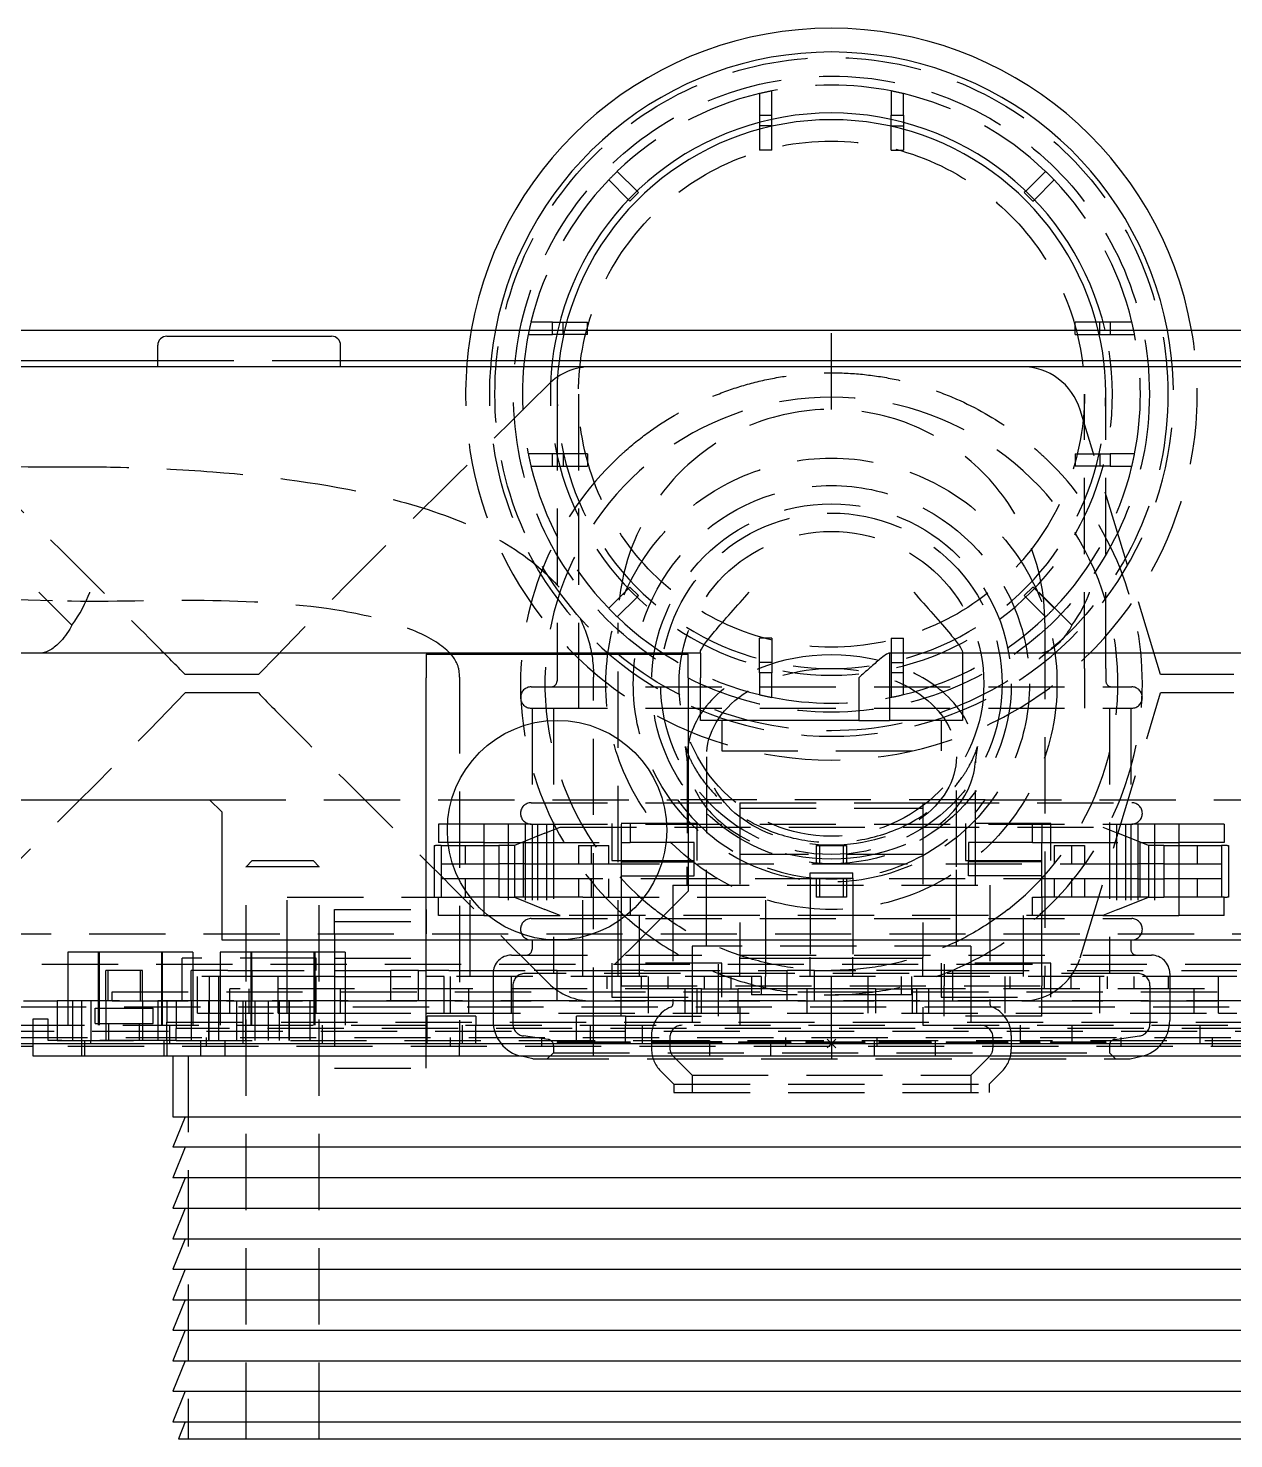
# Model space of a CAD drawing. Header units: millimetres. Extents: x -250 to 250, y -187 to 167.
# Drawn here: x -131.8 to 66, y -64.8 to 166.5 of the extents above; entities that cross this region are included whole.
import ezdxf

# ---------------------------------------------------------------- set-up
doc = ezdxf.new("R2010")
doc.units = ezdxf.units.MM
doc.linetypes.add('DASHED', pattern=[0.75, 0.5, -0.25])
doc.layers.get('0').update_dxf_attribs({"linetype": 'CONTINUOUS'})
doc.layers.add('Arbeitspunkt(DIN)', color=7, linetype='CONTINUOUS', lineweight=25)
doc.layers.add('GEB-BEZUG', color=2, linetype='CONTINUOUS', lineweight=25)
doc.layers.add('GEB-KONTUR-A', color=5, linetype='CONTINUOUS')
doc.layers.add('GEB-VERDECKT', color=2, linetype='DASHED')

# ---------------------------------------------------------------- blocks, each defined once
blk = doc.blocks.new('Einfügepunkt')
at = {"layer": 'GEB-BEZUG'}
for p, q in [((-0.71, -0.71), (0.71, 0.71)), ((-0.71, 0.71), (0.71, -0.71))]:
    blk.add_line(p, q, dxfattribs=at)

msp = doc.modelspace()

# ---------------------------------------------------------------- linework, layer by layer
at = {"layer": 'Arbeitspunkt(DIN)', "ltscale": 25}
for q in [(0, 2.5), (-2.5, 0), (0, -2.5), (2.5, 0)]:
    msp.add_line((0, 0), q, dxfattribs=at)
at = {"layer": 'GEB-KONTUR-A', "ltscale": 25}
for p, q in [((-11.8, 151.06), (-11.8, 149.93)), ((-9.8, 150.42), (-9.8, 151.55)), ((9.8, 150.42), (9.8, 151.55)), ((11.8, 151.06), (11.8, 149.93)), ((-31.63, 139.54), (-33.04, 138.13)), ((-31.63, 139.54), (-31.88, 139.8)), ((31.88, 139.8), (31.63, 139.54)), ((33.04, 138.13), (31.63, 139.54)), ((-33.3, 138.38), (-33.04, 138.13)), ((33.04, 138.13), (33.3, 138.38)), ((-44.56, 118.3), (-43.43, 118.3)), ((44.56, 118.3), (43.43, 118.3)), ((-159, 117), (159, 117)), ((-109, 116), (-82, 116)), ((-110.5, 111), (-110.5, 114.5)), ((-80.5, 111), (-80.5, 114.5)), ((-159, 112), (-110.5, 112)), ((-80.5, 112), (80.5, 112)), ((-130, 111), (-192.74, 111)), ((-113.3, 111), (-130, 111)), ((-38.2, 111), (-113.3, 111)), ((-21.5, 111), (-38.2, 111)), ((34, 111), (-21.5, 111)), ((50.7, 111), (34, 111)), ((113.3, 111), (50.7, 111)), ((-130, 74), (-124.59, 68.59)), ((34, 74), (39.41, 68.59)), ((-21.5, 64), (-166.98, 64)), ((-66.5, 63.87), (-23.5, 63.87)), ((-66.5, 63.87), (-66.5, 60)), ((-23.5, 60), (-23.5, 63.87)), ((-21.5, 64), (-21.5, 64.2)), ((-21.5, 64), (-21.5, 60)), ((166.98, 64), (9.4, 64)), ((21.5, 64.2), (21.5, 64)), ((-66.5, 17), (-66.5, 60)), ((-23.5, 60), (-23.5, 25)), ((-21.5, 53), (-21.5, 60)), ((4.5, 60), (4.5, 53)), ((4.5, 53), (-21.5, 53)), ((-247, 40), (-102, 40)), ((-102, 40), (-100, 38)), ((-100, 38), (-100, 17)), ((-23.5, 25), (-31.5, 17)), ((-100, 17), (100, 17)), ((-210, 0), (210, 0)), ((-131, 0), (-131, -2)), ((-131, -0.5), (-159, -0.5)), ((-131, -2), (131, -2)), ((-108, -2), (-108, -12)), ((-106, -12), (-108, -17)), ((-108, -12), (108, -12)), ((108, -17), (-108, -17)), ((-106, -17), (-108, -22)), ((108, -22), (-108, -22)), ((-106, -22), (-108, -27)), ((-108, -27), (108, -27)), ((-106, -27), (-108, -32)), ((-108, -32), (108, -32)), ((-106, -32), (-108, -37)), ((-108, -37), (108, -37)), ((-106, -37), (-108, -42)), ((-108, -42), (108, -42)), ((-106, -42), (-108, -47)), ((-108, -47), (108, -47)), ((-106, -47), (-108, -52)), ((-108, -52), (108, -52)), ((-106, -52), (-108, -57)), ((-108, -57), (108, -57)), ((-106, -57), (-108, -62)), ((-108, -62), (108, -62)), ((-106, -62), (-107.12, -64.8)), ((-107.12, -64.8), (107.12, -64.8))]:
    msp.add_line(p, q, dxfattribs=at)
msp.add_circle((-45, 35), 18, dxfattribs=at)
for centre, radius, start, end in [((0, 106.5), 60, 10.0787, 169.9213), ((0, 106.5), 56.1, 10.7874, 169.2126), ((0, 106.5), 46.1, 13.1656, 166.8344), ((0, 106.5), 45, 13.4934, 166.5066), ((-109, 114.5), 1.5, 90, 180), ((-82, 114.5), 1.5, 0, 90)]:
    msp.add_arc(centre, radius, start, end, dxfattribs=at)
for points, knots in [([(-124.59, 68.59), (-123.22, 70.37), (-122.28, 72.39), (-121.65, 73.99), (-121.65, 74), (-121.65, 74)], [0.7068064, 0.7068064, 0.7068064, 0.7068064, 1.4290267, 1.4290267, 1.4310981, 1.4310981, 1.4310981, 1.4310981]), ([(-21.5, 64.2), (-21.5, 64.43), (-21.25, 64.88), (-20.39, 66.08), (-19.78, 66.82), (-18.39, 68.48), (-17.45, 69.56), (-15.48, 71.78), (-14.45, 72.94), (-13.5, 74)], [4.022328, 4.022328, 4.022328, 4.022328, 4.369847, 4.369847, 4.717366, 4.717366, 5.144627, 5.144627, 5.571887, 5.571887, 5.571887, 5.571887]), ([(13.5, 74), (14.53, 72.85), (15.64, 71.61), (17.74, 69.23), (18.73, 68.09), (20.06, 66.48), (20.57, 65.83), (21.29, 64.8), (21.5, 64.41), (21.5, 64.2)], [0, 0, 0, 0, 0.461556, 0.461556, 0.923111, 0.923111, 1.23585, 1.23585, 1.548589, 1.548589, 1.548589, 1.548589]), ([(39.41, 68.59), (40.78, 70.37), (41.72, 72.39), (42.35, 73.99), (42.35, 74), (42.35, 74)], [0.7068064, 0.7068064, 0.7068064, 0.7068064, 1.4290267, 1.4290267, 1.4310981, 1.4310981, 1.4310981, 1.4310981]), ([(-124.59, 68.59), (-124.63, 68.52), (-124.66, 68.45), (-125.28, 67.3), (-125.96, 66.4), (-127.2, 65.16), (-127.75, 64.75), (-128.87, 64.16), (-129.44, 64), (-129.99, 64), (-130, 64), (-130, 64)], [-1.136294, -1.136294, -1.136294, -1.136294, -1.108984, -1.108984, -0.677271, -0.677271, -0.348211, -0.348211, 0, 0, 0.001582, 0.001582, 0.001582, 0.001582]), ([(39.41, 68.59), (39.37, 68.52), (39.34, 68.45), (38.72, 67.3), (38.04, 66.4), (36.8, 65.16), (36.25, 64.75), (35.13, 64.16), (34.56, 64), (34.01, 64), (34, 64), (34, 64)], [-1.136294, -1.136294, -1.136294, -1.136294, -1.108984, -1.108984, -0.677271, -0.677271, -0.348211, -0.348211, 0, 0, 0.001582, 0.001582, 0.001582, 0.001582]), ([(9.4, 64), (9.29, 64), (9.1, 63.9), (8.58, 63.54), (8.26, 63.28), (7.46, 62.62), (6.89, 62.12), (5.7, 61.07), (5.07, 60.51), (4.5, 60)], [2.0111639, 2.0111639, 2.0111639, 2.0111639, 2.1675332, 2.1675332, 2.3239026, 2.3239026, 2.5546805, 2.5546805, 2.7854583, 2.7854583, 2.7854583, 2.7854583])]:
    msp.add_open_spline(points, degree=3, knots=knots, dxfattribs=at)
at = {"layer": 'GEB-VERDECKT', "ltscale": 25}
for p, q in [((-11.8, 155.78), (-11.8, 152.23)), ((-9.8, 152.23), (-9.8, 156.22)), ((9.8, 156.22), (9.8, 152.23)), ((11.8, 152.23), (11.8, 155.78)), ((-11.8, 152.23), (-11.8, 151.06)), ((-11.8, 152.23), (-9.8, 152.23)), ((-9.8, 150.5), (-11.8, 150.5)), ((-9.8, 151.55), (-9.8, 152.23)), ((-9.8, 146.5), (-9.8, 150.42)), ((9.8, 151.55), (9.8, 152.23)), ((9.8, 152.23), (11.8, 152.23)), ((9.8, 150.5), (11.8, 150.5)), ((9.8, 146.5), (9.8, 150.42)), ((11.8, 152.23), (11.8, 151.06)), ((-11.8, 149.93), (-11.8, 146.5)), ((11.8, 149.93), (11.8, 146.5)), ((-9.8, 146.5), (-11.8, 146.5)), ((9.8, 146.5), (11.8, 146.5)), ((-36.53, 141.62), (-33.3, 138.38)), ((-31.88, 139.8), (-35.12, 143.03)), ((35.12, 143.03), (31.88, 139.8)), ((33.3, 138.38), (36.53, 141.62)), ((-45.73, 118.3), (-49.28, 118.3)), ((-45.73, 118.3), (-44.56, 118.3)), ((-45.73, 116.3), (-45.73, 118.3)), ((-44, 116.3), (-44, 118.3)), ((-43.43, 118.3), (-40, 118.3)), ((-40, 116.3), (-40, 118.3)), ((40, 116.3), (40, 118.3)), ((43.43, 118.3), (40, 118.3)), ((44, 116.3), (44, 118.3)), ((45.73, 118.3), (44.56, 118.3)), ((45.73, 118.3), (45.73, 116.3)), ((49.28, 118.3), (45.73, 118.3)), ((-49.72, 116.3), (-45.73, 116.3)), ((-40, 116.3), (-45.73, 116.3)), ((0, 104), (0, 117)), ((40, 116.3), (45.73, 116.3)), ((45.73, 116.3), (49.72, 116.3)), ((-110.5, 112), (-80.5, 112)), ((-45, 106.5), (-45, 61.5)), ((-41.5, 106.5), (-41.5, 61.5)), ((41.5, 61.5), (41.5, 106.5)), ((45, 61.5), (45, 106.5)), ((54, 60.5), (40.81, 103.91)), ((-45.73, 96.7), (-49.72, 96.7)), ((-40, 96.7), (-45.73, 96.7)), ((-45.73, 94.7), (-45.73, 96.7)), ((-44, 96.7), (-44, 94.7)), ((-40, 96.7), (-40, 94.7)), ((40, 96.7), (40, 94.7)), ((40, 96.7), (45.73, 96.7)), ((44, 96.7), (44, 94.7)), ((45.73, 96.7), (45.73, 94.7)), ((49.72, 96.7), (45.73, 96.7)), ((-49.28, 94.7), (-45.73, 94.7)), ((-45.73, 94.7), (-40, 94.7)), ((45.73, 94.7), (40, 94.7)), ((45.73, 94.7), (49.28, 94.7)), ((-33.3, 74.62), (-36.53, 71.38)), ((-33.04, 74.87), (-33.3, 74.62)), ((-33.04, 74.87), (-31.63, 73.46)), ((31.63, 73.46), (33.04, 74.87)), ((33.3, 74.62), (33.04, 74.87)), ((36.53, 71.38), (33.3, 74.62)), ((-35.12, 69.97), (-31.88, 73.2)), ((-31.88, 73.2), (-31.63, 73.46)), ((31.63, 73.46), (31.88, 73.2)), ((31.88, 73.2), (35.12, 69.97)), ((-35, 11), (-35, 69)), ((35, 69), (35, 11)), ((-9.8, 66.5), (-11.8, 66.5)), ((-11.8, 60.78), (-11.8, 66.5)), ((-9.8, 66.5), (-9.8, 60.78)), ((9.8, 66.5), (9.8, 60.78)), ((9.8, 66.5), (11.8, 66.5)), ((11.8, 60.78), (11.8, 66.5)), ((-9.8, 62.5), (-11.8, 62.5)), ((9.5, 64), (9.5, 53)), ((9.8, 62.5), (11.8, 62.5)), ((21.5, 64), (21.5, 53)), ((-105.07, 60.5), (-106, 60.5)), ((-96.6, 60.5), (-105.07, 60.5)), ((-94, 60.5), (-96.6, 60.5)), ((-45, 61.5), (-45, 59.5)), ((-41.5, 61.5), (-41.5, 55)), ((-11.8, 60.78), (-11.8, 57.22)), ((-9.8, 60.78), (-11.8, 60.78)), ((-9.8, 56.78), (-9.8, 60.78)), ((9.8, 60.78), (9.8, 56.78)), ((11.8, 60.78), (9.8, 60.78)), ((11.8, 57.22), (11.8, 60.78)), ((41.5, 61.5), (41.5, 55)), ((45, 61.5), (45, 59.5)), ((56.19, 60.5), (54, 60.5)), ((63.81, 60.5), (56.19, 60.5)), ((66, 60.5), (63.81, 60.5)), ((-61, 60.09), (-61, -0.01)), ((-49.25, 58.5), (49.25, 58.5)), ((-39, -0.01), (-39, 60.09)), ((-105.07, 57.5), (-106, 57.5)), ((-96.6, 57.5), (-105.07, 57.5)), ((-94, 57.5), (-96.6, 57.5)), ((40.81, 14.09), (54, 57.5)), ((56.19, 57.5), (54, 57.5)), ((63.81, 57.5), (56.19, 57.5)), ((66, 57.5), (63.81, 57.5)), ((-49.25, 55), (49.25, 55)), ((-49.1, 55), (-49.1, 39.5)), ((-45.6, 55), (-45.6, 11.5)), ((45.6, 55), (45.6, 11.5)), ((49.1, 55), (49.1, 39.5)), ((-18, 53), (-18, 48)), ((4.5, 53), (9.5, 53)), ((21.5, 53), (9.5, 53)), ((18, 53), (18, 48)), ((-23.65, 47.03), (-23.65, 29)), ((-20.5, 47.03), (-20.5, 29)), ((-18, 48), (18, 48)), ((20.5, 29), (20.5, 47.03)), ((23.65, 29), (23.65, 47.03)), ((-102, 40), (-25.24, 40)), ((-49.25, 39.5), (-15, 39.5)), ((25.24, 40), (-25.24, 40)), ((-15, 39.5), (-15, 38.62)), ((-15, 39.5), (15, 39.5)), ((15, 39.5), (15, 38.62)), ((15, 39.5), (49.25, 39.5)), ((25.24, 40), (102, 40)), ((-15, 38.62), (15, 38.62)), ((-15, 38.62), (-15, 14.18)), ((15, 38.62), (15, 14.18)), ((-64.44, 36), (-64.44, 33)), ((-57, 36), (-64.44, 36)), ((-57, 36), (-57, 32.5)), ((-53, 36), (-57, 36)), ((-53, 36), (-53, 21)), ((-50.25, 36), (-53, 36)), ((-50.25, 36), (-50.25, 21)), ((-49.25, 36), (-50.25, 36)), ((-49.25, 36), (49.25, 36)), ((-49.1, 36), (-49.1, 20.5)), ((-48.22, 36), (-48.22, 21)), ((-47, 34.5), (-44.5, 35.5)), ((-46.75, 36), (-46.75, 21)), ((-44.5, 35.5), (44.5, 35.5)), ((-36, 36.1), (-36, 30)), ((-22, 36.1), (-36, 36.1)), ((-34.5, 36), (-34.5, 33)), ((-33, 36), (-33, 33)), ((-22, 30), (-22, 36.1)), ((36, 36.1), (22, 36.1)), ((22, 36.1), (22, 30)), ((33, 33), (33, 36)), ((34.5, 36), (34.5, 33)), ((36, 30), (36, 36.1)), ((44.5, 35.5), (47, 34.5)), ((46.75, 36), (46.75, 21)), ((48.22, 36), (48.22, 21)), ((49.1, 36), (49.1, 20.5)), ((50.25, 36), (49.25, 36)), ((50.25, 36), (50.25, 21)), ((53, 36), (50.25, 36)), ((53, 36), (53, 21)), ((57, 36), (53, 36)), ((64.44, 36), (57, 36)), ((57, 36), (57, 32.5)), ((64.44, 36), (64.44, 33)), ((-65.14, 32.5), (-65.14, 24)), ((-65.14, 32.5), (-64.93, 32.5)), ((-64, 32.5), (-64.93, 32.5)), ((-57, 33), (-64.44, 33)), ((-64, 32.5), (-64, 29.5)), ((-64, 32.5), (-60, 32.5)), ((-60, 32.5), (-54.55, 32.5)), ((-60, 29.5), (-60, 32.5)), ((-57, 33), (-50.58, 33)), ((-57, 32.5), (-57, 24)), ((-54.55, 32.5), (-54.55, 29.5)), ((-52, 32.5), (-54.55, 32.5)), ((-47, 34.5), (-52, 32.5)), ((-52, 32.5), (-52, 29.5)), ((-50.58, 33), (-34.5, 33)), ((-50.58, 33), (-50.58, 24)), ((-41.5, 32.5), (-41.5, 29.5)), ((-41.5, 32.5), (-36.51, 32.5)), ((-39.41, 32.5), (-39.41, 29.5)), ((-36.51, 29.5), (-36.51, 32.5)), ((-34.5, 33), (-33, 33)), ((-34.5, 33), (-34.5, 24)), ((-22.5, 33), (-33, 33)), ((-22.5, 30), (-22.5, 33)), ((-2.5, 32.5), (-2.5, 29.5)), ((-2.5, 32.5), (2.5, 32.5)), ((-1.97, 32.5), (-1.97, 29.5)), ((1.97, 29.5), (1.97, 32.5)), ((2.5, 32.5), (2.5, 29.5)), ((22.5, 33), (22.5, 30)), ((33, 33), (22.5, 33)), ((33, 33), (34.5, 33)), ((34.5, 33), (50.58, 33)), ((34.5, 24), (34.5, 33)), ((36.51, 32.5), (41.5, 32.5)), ((36.51, 32.5), (36.51, 29.5)), ((39.41, 29.5), (39.41, 32.5)), ((41.5, 32.5), (41.5, 29.5)), ((52, 32.5), (47, 34.5)), ((50.58, 33), (57, 33)), ((50.58, 33), (50.58, 24)), ((52, 32.5), (52, 29.5)), ((54.55, 32.5), (52, 32.5)), ((54.55, 32.5), (54.55, 29.5)), ((54.55, 32.5), (60, 32.5)), ((64.44, 33), (57, 33)), ((57, 32.5), (57, 24)), ((60, 32.5), (64, 32.5)), ((60, 32.5), (60, 29.5)), ((64, 32.5), (64, 29.5)), ((64.93, 32.5), (64, 32.5)), ((64.93, 32.5), (65.14, 32.5)), ((65.14, 32.5), (65.14, 24)), ((15, 31), (-15, 31)), ((-95, 30), (-96, 29)), ((-96, -64.8), (-96, 29)), ((-84, 29), (-96, 29)), ((-95, 30), (-85, 30)), ((-85, 30), (-84, 29)), ((-84, -64.8), (-84, 29)), ((-64, 29.5), (-64, 27)), ((-64, 29.5), (-54.55, 29.5)), ((-54.55, 29.5), (-54.55, 27)), ((-50.36, 29.5), (-54.55, 29.5)), ((-52, 29.5), (-52, 27)), ((-50.36, 29.5), (-40.7, 29.5)), ((-40.7, 29.5), (0, 29.5)), ((-36, 30), (-22, 30)), ((-34.5, 30), (-22.5, 30)), ((-34.5, 29.78), (-22.5, 29.78)), ((-23.65, 26), (-23.65, 29)), ((-22.5, 27.5), (-22.5, 30)), ((-20.5, 16), (-20.5, 29)), ((-3.5, 27.15), (-3.5, 28.02)), ((-3.5, 28.02), (3.5, 28.02)), ((0, 29.5), (40.7, 29.5)), ((3.5, 27.15), (3.5, 28.02)), ((20.5, 16), (20.5, 29)), ((22, 30), (36, 30)), ((22.5, 27.5), (22.5, 30)), ((22.5, 30), (34.5, 30)), ((34.5, 29.78), (22.5, 29.78)), ((23.65, 26), (23.65, 29)), ((40.7, 29.5), (50.36, 29.5)), ((54.55, 29.5), (50.36, 29.5)), ((52, 29.5), (52, 27)), ((54.55, 29.5), (54.55, 27)), ((54.55, 29.5), (64, 29.5)), ((64, 29.5), (64, 27)), ((-54.55, 27), (-64, 27)), ((-64, 27), (-64, 24)), ((-60, 24), (-60, 27)), ((-54.55, 27), (-50.36, 27)), ((-54.55, 27), (-54.55, 24)), ((-52, 27), (-52, 24)), ((-40.7, 27), (-50.36, 27)), ((-41.5, 27), (-41.5, 24)), ((0, 27), (-40.7, 27)), ((-39.41, 27), (-39.41, 24)), ((-36.51, 24), (-36.51, 27)), ((-34.5, 27.5), (-22.5, 27.5)), ((-26, 26), (-26, 6.47)), ((-26, 26), (26, 26)), ((-3.5, 27.15), (-3.5, 14.18)), ((-3.5, 27.15), (3.5, 27.15)), ((-2.5, 27), (-2.5, 24)), ((-1.97, 27), (-1.97, 24)), ((40.7, 27), (0, 27)), ((1.97, 24), (1.97, 27)), ((2.5, 27), (2.5, 24)), ((3.5, 27.15), (3.5, 14.18)), ((34.5, 27.5), (22.5, 27.5)), ((26, 26), (26, 6.47)), ((36.51, 27), (36.51, 24)), ((39.41, 24), (39.41, 27)), ((50.36, 27), (40.7, 27)), ((41.5, 27), (41.5, 24)), ((50.36, 27), (54.55, 27)), ((52, 27), (52, 24)), ((64, 27), (54.55, 27)), ((54.55, 27), (54.55, 24)), ((60, 27), (60, 24)), ((64, 27), (64, 24)), ((-89.25, 11), (-89.25, 24)), ((-89.25, 24), (-59.25, 24)), ((-64.44, 21), (-64.44, 24)), ((-59.25, 11), (-59.25, 24)), ((-54.55, 24), (-59.25, 24)), ((-57, 24), (-57, 21)), ((-54.55, 24), (-52, 24)), ((-52, 24), (-47, 22)), ((-50.58, 24), (-52, 24)), ((-41.5, 24), (-50.58, 24)), ((-40.75, 24), (-41.5, 24)), ((-40.75, 11), (-40.75, 24)), ((-40.75, 24), (-10.75, 24)), ((-34.5, 24), (-34.5, 21)), ((-33, 24), (-33, 21)), ((-10.75, 11), (-10.75, 24)), ((2.5, 24), (-2.5, 24)), ((33, 24), (34.5, 24)), ((33, 21), (33, 24)), ((36.51, 24), (34.5, 24)), ((34.5, 24), (34.5, 21)), ((41.5, 24), (36.51, 24)), ((50.58, 24), (41.5, 24)), ((47, 22), (52, 24)), ((52, 24), (50.58, 24)), ((52, 24), (54.55, 24)), ((60, 24), (54.55, 24)), ((57, 24), (57, 21)), ((64, 24), (60, 24)), ((64.44, 24), (64, 24)), ((64.44, 24), (64.93, 24)), ((64.44, 21), (64.44, 24)), ((65.14, 24), (64.93, 24)), ((-81.5, 22), (-66.5, 22)), ((-81.5, 18), (-81.5, 22)), ((-66.5, 22), (-66.5, 18)), ((-57, 21), (-64.44, 21)), ((-57, 21), (-53, 21)), ((-53, 21), (-50.25, 21)), ((-50.25, 21), (-48.22, 21)), ((-48.22, 21), (-46.75, 21)), ((-44.5, 21), (-47, 22)), ((-46.75, 21), (-44.5, 21)), ((44.5, 21), (-44.5, 21)), ((-34.5, 11), (-34.5, 21)), ((-31.5, 11), (-31.5, 21)), ((31.5, 11), (31.5, 21)), ((34.5, 11), (34.5, 21)), ((47, 22), (44.5, 21)), ((44.5, 21), (46.75, 21)), ((46.75, 21), (48.22, 21)), ((48.22, 21), (50.25, 21)), ((50.25, 21), (53, 21)), ((53, 21), (57, 21)), ((64.44, 21), (57, 21)), ((-81.5, 20), (-66.5, 20)), ((-49.25, 20.5), (49.25, 20.5)), ((-178, 18), (125, 18)), ((-81.5, 18), (-81.5, 14)), ((-66.5, 14), (-66.5, 18)), ((-66.5, 13), (-66.5, 17)), ((-49.1, 17), (-49.1, 15.5)), ((-31.5, 17), (-35.5, 13)), ((49.1, 17), (49.1, 15.5)), ((-125.24, 15), (-125.24, 3)), ((-120.12, 15), (-125.24, 15)), ((-120.25, 15), (-120.25, 3)), ((-120.12, 15), (-120.12, 3)), ((-109.88, 15), (-120.12, 15)), ((-104.76, 15), (-109.88, 15)), ((-109.88, 15), (-109.88, 3)), ((-109.75, 15), (-109.75, 3)), ((-106.5, 7), (-106.5, 14)), ((-84.5, 14), (-106.5, 14)), ((-104.76, 15), (-104.76, 3)), ((-100.24, 15), (-100.24, 3)), ((-95.12, 15), (-100.24, 15)), ((-95.25, 15), (-95.25, 3)), ((-95.12, 15), (-95.12, 3)), ((-84.88, 15), (-95.12, 15)), ((-79.76, 15), (-84.88, 15)), ((-84.88, 15), (-84.88, 3)), ((-84.75, 15), (-84.75, 3)), ((-84.5, 12), (-84.5, 14)), ((-81.5, 14), (-66.5, 14)), ((-81.5, 14), (-81.5, 12)), ((-79.76, 15), (-79.76, 3)), ((-66.5, 12), (-66.5, 14)), ((-52.5, 14.5), (52.5, 14.5)), ((-22.85, 16), (-22.85, 3)), ((22.85, 16), (-22.85, 16)), ((-15, 11), (-15, 14.18)), ((-15, 14), (-3.5, 14)), ((-3.5, 11), (-3.5, 14.18)), ((-3.5, 14), (3.5, 14)), ((3.5, 11), (3.5, 14.18)), ((3.5, 14), (15, 14)), ((15, 11), (15, 14.18)), ((22.85, 16), (22.85, 3)), ((-167, 13), (167, 13)), ((-119, 7), (-119, 12)), ((-113, 12), (-119, 12)), ((-118.65, 7), (-118.65, 12)), ((-113.35, 7), (-113.35, 12)), ((-113, 7), (-113, 12)), ((-99, 12), (-105, 12)), ((-105, 7), (-105, 12)), ((-99, 12), (-81.5, 12)), ((-95, 7), (-95, 12)), ((-81.5, 12), (-72.25, 12)), ((-81.5, 12), (-81.5, -4)), ((-72.25, 7), (-72.25, 12)), ((-67.75, 12), (-72.25, 12)), ((-67.75, 12), (-66.5, 12)), ((-67.75, 7), (-67.75, 12)), ((-66.5, -4), (-66.5, 12)), ((-66.5, 12), (-66.49, 12)), ((-62.75, 12), (-66.49, 12)), ((-66.49, 7), (-66.49, 12)), ((-62.75, 12), (-48.75, 12)), ((-45, 12), (-48.75, 12)), ((-45, 12), (-34.49, 12)), ((-45, 7), (-45, 12)), ((-36, 13.2), (-36, 7.6)), ((-18, 13.2), (-36, 13.2)), ((-30.75, 12), (-34.49, 12)), ((-34.49, 7), (-34.49, 12)), ((-30.75, 12), (-7.25, 12)), ((-18.5, 9.5), (-18.5, 13)), ((-18, 7.6), (-18, 13.2)), ((-7.25, 7), (-7.25, 12)), ((-2.75, 12), (-7.25, 12)), ((-2.75, 12), (4, 12)), ((-2.75, 7), (-2.75, 12)), ((19.91, 12), (4, 12)), ((36, 13.2), (18, 13.2)), ((18, 13.2), (18, 7.6)), ((18.5, 13), (18.5, 9.5)), ((19.91, 12), (66.5, 12)), ((19.91, 7), (19.91, 12)), ((36, 7.6), (36, 13.2)), ((-104, 5), (-104, 11)), ((-90.75, 11), (-104, 11)), ((-102, 5), (-102, 11)), ((-100.5, 5), (-100.5, 11)), ((-90.75, 5), (-90.75, 11)), ((-89.25, 11), (-90.75, 11)), ((-89.25, 5), (-89.25, 11)), ((-84.5, 11), (-89.25, 11)), ((-84.5, 5), (-84.5, 11)), ((-81.5, 11), (-84.5, 11)), ((-81.5, 11), (-66.5, 11)), ((-63.5, 11), (-66.5, 11)), ((-63.5, 5), (-63.5, 11)), ((63.5, 11), (-63.5, 11)), ((-62.5, 5), (-62.5, 11)), ((-55.5, 11.5), (-55.5, 3.77)), ((-52.5, 5), (-52.5, 11)), ((-52.25, 9.5), (-52.25, 3.24)), ((50.25, 11.5), (-50.25, 11.5)), ((-36.8, 9), (-36.8, 11)), ((-34.5, 11), (-34.5, 9.5)), ((-34.5, 9.5), (34.5, 9.5)), ((-34.5, 7.33), (-34.5, 9.5)), ((-31.15, 9), (-31.15, 11)), ((-30, 5), (-30, 11)), ((-26.8, 9), (-26.8, 11)), ((-20.8, 9), (-20.8, 11)), ((-18.5, 7.33), (-18.5, 9.5)), ((-16.45, 9), (-16.45, 11)), ((-13.12, 11), (-13.12, 8)), ((-11.51, 11), (-11.51, 8)), ((-10.8, 9), (-10.8, 11)), ((0, -0.5), (0, 11)), ((6, 5), (6, 11)), ((11.51, 8), (11.51, 11)), ((13.12, 11), (13.12, 8)), ((18.5, 7.33), (18.5, 9.5)), ((28.5, 5), (28.5, 11)), ((29.3, 9), (29.3, 11)), ((34.5, 11), (34.5, 9.5)), ((34.5, 7.33), (34.5, 9.5)), ((34.95, 9), (34.95, 11)), ((39.3, 9), (39.3, 11)), ((44, 5), (44, 11)), ((45.3, 9), (45.3, 11)), ((49.65, 9), (49.65, 11)), ((52.25, 9.5), (52.25, 3.24)), ((55.3, 9), (55.3, 11)), ((55.5, 11.5), (55.5, 3.77)), ((63.5, 5), (63.5, 11)), ((66.5, 11), (63.5, 11)), ((-132.5, 7), (-127, 7)), ((127, 7), (-127, 7)), ((-127, 7), (-127, 0.5)), ((-124.5, 7), (-124.5, 0.5)), ((-123, 7), (-123, 0.5)), ((-121.5, 7), (-121.5, 0.5)), ((-119, 7), (-119, 0.5)), ((-118, 7.03), (-118, 8.5)), ((-118, 8.5), (118, 8.5)), ((-118, 7.03), (118, 7.03)), ((-118, 7.03), (-118, 7)), ((-113, 7), (-113, 0.5)), ((-110.5, 7), (-110.5, 0.5)), ((-109, 7), (-109, 3.5)), ((-107.5, 7), (-107.5, 2.5)), ((-105, 7), (-105, 0.5)), ((-102.1, 0.5), (-102.1, 7)), ((-102.08, 0.5), (-102.08, 7)), ((-100.47, 0.5), (-100.47, 7)), ((-98.68, 5), (-98.68, 9)), ((-59.5, 9), (-98.68, 9)), ((-97.52, 0.5), (-97.52, 7)), ((-96.5, 0.5), (-96.5, 7)), ((-96.08, 0.5), (-96.08, 7)), ((-95.5, 5), (-95.5, 9)), ((-94.5, 0.5), (-94.5, 7)), ((-92.31, 0.5), (-92.31, 7)), ((-90.53, 0.5), (-90.53, 7)), ((-88.92, 0.5), (-88.92, 7)), ((-88.9, 0.5), (-88.9, 7)), ((-85.5, 0.5), (-85.5, 7)), ((-80.5, 5), (-80.5, 9)), ((-59.5, 5), (-59.5, 9)), ((-21.32, 9), (-59.5, 9)), ((-36, 7.6), (-18, 7.6)), ((-34.5, 4.5), (-34.5, 7.33)), ((-24, 5), (-24, 9)), ((-22, 5), (-22, 9)), ((-21.32, 9), (-15.3, 9)), ((-21.32, 5), (-21.32, 9)), ((-18.5, 4.5), (-18.5, 7.33)), ((-15.3, 5), (-15.3, 9)), ((-4, 9), (-15.3, 9)), ((13.12, 8), (-13.12, 8)), ((7.3, 9), (-4, 9)), ((-4, 5), (-4, 9)), ((7.3, 5), (7.3, 9)), ((7.3, 9), (13.32, 9)), ((13.32, 5), (13.32, 9)), ((59.5, 9), (13.32, 9)), ((14, 5), (14, 9)), ((16, 5), (16, 9)), ((18, 7.6), (36, 7.6)), ((18.5, 4.5), (18.5, 7.33)), ((34.5, 4.5), (34.5, 7.33)), ((59.5, 5), (59.5, 9)), ((98.68, 9), (59.5, 9)), ((159, 6), (-159, 6)), ((-120.75, 3.3), (-120.75, 5.8)), ((-120.75, 5.8), (-111.25, 5.8)), ((-111.25, 3.3), (-111.25, 5.8)), ((-104, 5), (-90.75, 5)), ((-90.75, 5), (-89.25, 5)), ((-89.25, 5), (-84.5, 5)), ((-84.5, 5), (-81.5, 5)), ((-81.5, 5), (-66.5, 5)), ((-66.5, 5), (-63.5, 5)), ((-63.5, 5), (63.5, 5)), ((-15, 6), (-15, 3)), ((15, 6), (15, 3)), ((63.5, 5), (66.5, 5)), ((-210, 3), (210, 3)), ((-128.5, 4), (-131, 4)), ((-131, 4), (-131, 0)), ((-128.5, 0.5), (-128.5, 4)), ((-120.75, 3.3), (-111.25, 3.3)), ((-118.5, 0.5), (-118.5, 3.3)), ((-113.5, 0.5), (-113.5, 3.3)), ((-109, 3.5), (109, 3.5)), ((-109, 0.5), (-109, 3.5)), ((-108.5, 0), (-108.5, 3)), ((107.5, 2.5), (-107.5, 2.5)), ((-107.5, 0.5), (-107.5, 2.5)), ((-83.5, 0), (-83.5, 3)), ((-66.3, 3), (-66.3, 4.5)), ((-58.3, 4.5), (-66.3, 4.5)), ((-66.3, 0), (-66.3, 3)), ((-60.5, 0), (-60.5, 3)), ((-58.3, 4.5), (-58.3, 3)), ((-58.3, 0), (-58.3, 3)), ((-41.8, 3), (-41.8, 4.5)), ((-33.8, 4.5), (-41.8, 4.5)), ((-41.8, 0), (-41.8, 3)), ((-39.5, 0), (-39.5, 3)), ((-33.8, 4.5), (-33.8, 3)), ((-33.8, 4.5), (-18.5, 4.5)), ((-33.8, 0), (-33.8, 3)), ((-31, 0), (-31, 3)), ((34.5, 4.5), (18.5, 4.5)), ((31, 0), (31, 3)), ((39.5, 0), (39.5, 3)), ((60.5, 0), (60.5, 3)), ((210, 2), (-210, 2)), ((-172, 1), (172, 1)), ((-107.5, 0.5), (-128.5, 0.5)), ((-127, 0.5), (-109, 0.5)), ((-123, 0.5), (-123, -2)), ((-122.5, 0.5), (-122.5, -2)), ((-121.5, 0), (-121.5, 0.5)), ((-109.5, 0.5), (-109.5, -2)), ((-109, 0.5), (-109, -2)), ((-107.5, 0.5), (107.5, 0.5)), ((-103.5, 0.5), (-103.5, -2)), ((-102.5, -0.5), (-102.5, 1)), ((-99.5, 0.5), (-99.5, -2)), ((-96.5, 0), (-96.5, 0.5)), ((-62.5, -0.5), (-62.5, 1)), ((-46.46, 0.69), (-50.53, 1.26)), ((-47.5, -0.5), (-47.5, 1)), ((-45, 0.3), (-33, 0.3)), ((-45, 0.3), (-45, 0.2)), ((-33, 0.2), (-45, 0.2)), ((-33, 0.3), (-33, 0.2)), ((-29.52, 0.3), (-29.52, 0.2)), ((-29.52, 0.3), (-29.47, 0.3)), ((-29.52, 0.2), (-29.47, 0.2)), ((-29.5, 1.34), (-29.5, -0.93)), ((-26.5, 1), (-26.5, -0.69)), ((-26.22, 0.3), (-26.22, 0.2)), ((-22.92, 0.3), (-22.92, 0.2)), ((-21, 0.3), (-21, 0.2)), ((-20, 0.5), (-20, -2)), ((-18.24, 0.3), (-18.24, 0.2)), ((-18, 0.3), (-18.24, 0.3)), ((-18, 0.2), (-18.24, 0.2)), ((-18, 0.3), (-18, 0.2)), ((-15.24, 0.3), (-6.84, 0.3)), ((-15.24, 0.3), (-15.24, 0.2)), ((-6.84, 0.2), (-15.24, 0.2)), ((-12.06, 0.3), (-12.06, 0.2)), ((-10, 0.5), (-10, -2)), ((-7.5, -0.5), (-7.5, 1)), ((-7.14, 0.3), (-7.14, 0.2)), ((-6.84, 0.3), (-6.66, 0.3)), ((-6.84, 0.3), (-6.84, 0.2)), ((-6.66, 0.2), (-6.84, 0.2)), ((-6.66, 0.3), (-6.66, 0.2)), ((-4.2, 0.3), (-4.2, 0.2)), ((-4.2, 0.3), (1.26, 0.3)), ((1.26, 0.2), (-4.2, 0.2)), ((-1.02, 0.3), (-1.02, 0.2)), ((2.07, 0.3), (2.07, 0.2)), ((2.37, 0.3), (2.37, 0.2)), ((3.06, 0.3), (3.06, 0.2)), ((5.2, 0.3), (5.2, 0.2)), ((5.47, 0.3), (5.47, 0.2)), ((7, 0.5), (7, -2)), ((7.5, -0.5), (7.5, 1)), ((7.8, 0.3), (16.2, 0.3)), ((7.8, 0.3), (7.8, 0.2)), ((16.2, 0.2), (7.8, 0.2)), ((10.98, 0.3), (10.98, 0.2)), ((15.9, 0.3), (15.9, 0.2)), ((16.2, 0.3), (16.38, 0.3)), ((16.2, 0.3), (16.2, 0.2)), ((16.38, 0.2), (16.2, 0.2)), ((16.38, 0.3), (16.38, 0.2)), ((17, 0.5), (17, -2)), ((18.84, 0.3), (24.3, 0.3)), ((18.84, 0.3), (18.84, 0.2)), ((24.3, 0.2), (18.84, 0.2)), ((22.02, 0.3), (22.02, 0.2)), ((25.12, 0.3), (25.12, 0.2)), ((25.68, 0.3), (25.68, 0.2)), ((26.04, 0.3), (26.04, 0.2)), ((26.5, 1), (26.5, -0.69)), ((28.41, 0.3), (28.41, 0.2)), ((28.41, 0.3), (28.92, 0.3)), ((28.92, 0.2), (28.41, 0.2)), ((28.92, 0.3), (28.92, 0.2)), ((29.5, 1.34), (29.5, -0.93)), ((30.96, 0.3), (30.96, 0.2)), ((30.96, 0.3), (34.2, 0.3)), ((34.2, 0.2), (30.96, 0.2)), ((34.2, 0.3), (34.2, 0.2)), ((35.94, 0.3), (35.94, 0.2)), ((35.94, 0.3), (45, 0.3)), ((45, 0.2), (35.94, 0.2)), ((38.88, 0.3), (38.88, 0.2)), ((42.06, 0.3), (42.06, 0.2)), ((45, 0.3), (45, 0.2)), ((46.46, 0.69), (50.53, 1.26)), ((47.5, -0.5), (47.5, 1)), ((62.5, -0.5), (62.5, 1)), ((131, -0.5), (-131, -0.5)), ((-105.5, -2), (-105.5, -64.8)), ((-61, -2), (-61, -0.01)), ((-49, -2.5), (-50.85, -2.07)), ((-45.6, -1.5), (-46.6, -2.5)), ((-45.6, -0.3), (-45.6, -1.5)), ((-45.6, -1.5), (45.6, -1.5)), ((-39, -2), (-39, -0.01)), ((-22.85, -5.17), (-25.91, -2.11)), ((22.85, -5.17), (25.91, -2.11)), ((45.6, -0.3), (45.6, -1.5)), ((45.6, -1.5), (46.6, -2.5)), ((49, -2.5), (50.85, -2.07)), ((-81.5, -4), (-66.5, -4)), ((-49, -2.5), (49, -2.5)), ((-25.85, -6.65), (-28.04, -4.46)), ((25.85, -6.65), (28.04, -4.46)), ((-25.85, -6.65), (-25.85, -8)), ((-25.85, -6.65), (25.85, -6.65)), ((-22.85, -5.17), (-22.85, -8)), ((-22.85, -5.17), (22.85, -5.17)), ((22.85, -5.17), (22.85, -8)), ((25.85, -6.65), (25.85, -8)), ((-25.85, -8), (25.85, -8))]:
    msp.add_line(p, q, dxfattribs=at)
for centre, radius in [((0, 106.5), 55.2), ((0, 106.5), 52.15), ((0, 106.5), 41.5), ((0, 59), 37), ((0, 59), 32.5), ((0, 59), 29.5), ((0, 59), 28), ((0, 59), 25)]:
    msp.add_circle(centre, radius, dxfattribs=at)
for centre, radius, start, end in [((0, 106.5), 50.68, 103.4653, 133.8693), ((0, 106.5), 50.67, 101.1506, 103.4653), ((0, 106.5), 50.67, 78.8494, 101.1506), ((0, 106.5), 50.67, 76.5347, 78.8494), ((0, 106.5), 50.67, 46.1307, 76.5347), ((0, 106.5), 50.68, 136.1307, 166.5347), ((0, 106.5), 50.67, 133.8693, 136.1307), ((0, 106.5), 50.68, 43.8693, 46.1307), ((0, 106.5), 50.68, 13.4653, 43.8693), ((0, 106.5), 50.67, 166.5347, 168.8494), ((0, 106.5), 50.67, 11.1506, 13.4653), ((0, 106.5), 60, 169.9213, 10.0787), ((0, 106.5), 56.1, 169.2126, 10.7874), ((0, 106.5), 50.68, 168.8494, 191.1506), ((0, 106.5), 46.1, 166.8344, 13.1656), ((0, 106.5), 45, 166.5066, 13.4934), ((0, 106.5), 50.68, 348.8494, 11.1506), ((-39.36, 101), 10, 90, 134.932), ((31.24, 101), 10, 16.8999, 90), ((0, 59), 47, 308.0722, 231.9278), ((0, 69), 35, 0, 180), ((0, 59), 51, 133.4904, 226.5096), ((0, 106.5), 50.67, 191.1506, 193.4653), ((0, 59), 51, 313.4904, 46.5096), ((0, 106.5), 50.68, 346.5347, 348.8494), ((0, 106.5), 50.68, 193.4653, 223.8693), ((0, 106.5), 50.68, 316.1307, 346.5347), ((0, 106.5), 50.68, 223.8693, 226.1307), ((0, 106.5), 50.67, 226.1307, 256.5347), ((0, 106.5), 50.67, 283.4653, 313.8693), ((0, 106.5), 50.68, 313.8693, 316.1307), ((-49.25, 56.75), 1.75, 90, 270), ((-46, 59.5), 1, 270, 0), ((46, 59.5), 1, 180, 270), ((49.25, 56.75), 1.75, 270, 90), ((0, 106.5), 50.68, 256.5347, 258.8494), ((0, 106.5), 50.67, 258.8494, 281.1506), ((0, 106.5), 50.67, 281.1506, 283.4653), ((-49.25, 37.75), 1.75, 90, 270), ((0, 58), 31, 215.4959, 324.5041), ((49.25, 37.75), 1.75, 270, 90), ((-49.25, 18.75), 1.75, 90, 270), ((49.25, 18.75), 1.75, 270, 90), ((-52.5, 11.5), 3, 90, 180), ((-50.1, 15.5), 1, 270, 0), ((31.24, 17), 10, 270, 343.1001), ((50.1, 15.5), 1, 180, 270), ((52.5, 11.5), 3, 0, 90), ((-50.25, 9.5), 2, 90, 180), ((-39.36, 17), 10, 225.068, 270), ((50.25, 9.5), 2, 0, 90), ((-24.5, 1.34), 5, 111.3237, 180), ((-26.5, 6.47), 0.5, 291.3237, 0), ((26.5, 6.47), 0.5, 180, 248.6763), ((24.5, 1.34), 5, 0, 68.6763), ((-49.5, 3.77), 6, 180, 257), ((-50.25, 3.24), 2, 180, 262), ((-24.5, 1), 2, 90, 180), ((24.5, 1), 2, 0, 90), ((50.25, 3.24), 2, 278, 0), ((49.5, 3.77), 6, 283, 0), ((-46.6, -0.3), 1, 0, 82), ((46.6, -0.3), 1, 98, 180), ((-24.5, -0.93), 5, 180, 225), ((-24.5, -0.69), 2, 180, 225), ((24.5, -0.69), 2, 315, 0), ((24.5, -0.93), 5, 315, 0)]:
    msp.add_arc(centre, radius, start, end, dxfattribs=at)
for major_axis in [(-23.65, 0), (23.65, 0)]:
    msp.add_ellipse((0, 47.03), major_axis=major_axis, ratio=0.707107, start_param=4.712389, end_param=7.853982, dxfattribs=at)
msp.add_ellipse((0, 47.03), major_axis=(20.5, 0), ratio=0.707107, dxfattribs=at)
for points, knots in [([(-35.1, 96), (-34.69, 96.38), (-34.28, 96.76), (-32.52, 98.33), (-31.12, 99.45), (-26.77, 102.55), (-23.7, 104.29), (-18.9, 106.4), (-17.27, 107.02), (-13.97, 108.08), (-12.3, 108.52), (-8.91, 109.25), (-7.2, 109.52), (-3.68, 109.9), (-1.88, 110), (0, 110), (1.88, 110), (3.68, 109.9), (7.2, 109.52), (8.91, 109.25), (12.3, 108.52), (13.97, 108.08), (17.27, 107.02), (18.9, 106.4), (23.7, 104.29), (26.77, 102.55), (31.12, 99.45), (32.52, 98.33), (34.28, 96.76), (34.69, 96.38), (35.1, 96)], [22.682718, 22.682718, 22.682718, 22.682718, 22.85537, 22.85537, 23.418969, 23.418969, 24.546166, 24.546166, 25.109765, 25.109765, 25.673364, 25.673364, 26.236963, 26.236963, 26.800562, 26.800562, 26.800562, 27.364161, 27.364161, 27.927759, 27.927759, 28.491358, 28.491358, 29.054957, 29.054957, 30.182155, 30.182155, 30.745753, 30.745753, 30.918405, 30.918405, 30.918405, 30.918405]), ([(-106, 60.5), (-107.47, 62.03), (-108.99, 63.55), (-114.41, 69), (-118.35, 72.92), (-132.7, 87.26), (-143.14, 97.67), (-153.57, 108.08)], [0, 0, 0, 0, 0.641749, 0.641749, 2.30764, 2.30764, 6.729277, 6.729277, 6.729277, 6.729277]), ([(-127.74, 94.6), (-124.27, 94.6), (-120.92, 94.6), (-112.06, 94.42), (-106.68, 94.16), (-92, 93.03), (-82.99, 91.84), (-69.45, 88.68), (-64.58, 87.22), (-55.91, 83.53), (-52, 81.41), (-46.07, 76.53), (-43.8, 74.12), (-41.15, 69.69), (-40.38, 67.95), (-39.29, 64.19), (-39, 62.14), (-39, 60.09)], [0, 0, 0, 0, 1.069041, 1.069041, 2.907391, 2.907391, 6.225845, 6.225845, 8.1848, 8.1848, 9.875709, 9.875709, 11.044178, 11.044178, 11.698387, 11.698387, 12.390857, 12.390857, 12.390857, 12.390857]), ([(-61, 60.09), (-61, 61.17), (-61.19, 61.86), (-61.97, 63.51), (-62.96, 64.64), (-66.75, 67.05), (-69.35, 68.18), (-75.45, 70.06), (-79.07, 70.79), (-89.56, 72.27), (-96.8, 72.59), (-111.71, 72.7), (-119.5, 72.35), (-127.74, 72.6)], [0, 0, 0, 0, 0.846675, 0.846675, 2.216362, 2.216362, 3.520673, 3.520673, 4.984805, 4.984805, 7.599421, 7.599421, 10.196053, 10.196053, 10.196053, 10.196053]), ([(-94, 57.5), (-92.53, 55.97), (-91.01, 54.45), (-85.59, 49), (-81.65, 45.08), (-67.3, 30.74), (-56.86, 20.33), (-46.43, 9.92)], [0, 0, 0, 0, 0.641749, 0.641749, 2.30764, 2.30764, 6.729277, 6.729277, 6.729277, 6.729277]), ([(-23.61, 46.02), (-23.71, 47.18), (-23.84, 48.07), (-23.94, 48.65), (-23.96, 48.74), (-23.96, 48.74), (-23.96, 48.74), (-23.96, 48.74), (-23.9, 48.48), (-23.56, 47.52), (-23.31, 46.91), (-22.62, 45.55), (-22.2, 44.8), (-21.1, 43.16), (-20.39, 42.24), (-18.56, 40.23), (-17.36, 39.15), (-14.36, 36.93), (-12.45, 35.86), (-8.06, 34.06), (-5.49, 33.42), (-0.12, 32.86), (2.75, 33), (8.27, 34.1), (10.98, 35.1), (15.77, 37.8), (17.93, 39.53), (20.34, 42.19), (20.96, 42.99), (21.91, 44.35), (22.27, 44.94), (23.06, 46.36), (23.41, 47.15), (23.8, 48.16), (23.89, 48.48), (23.95, 48.71), (23.96, 48.74), (23.96, 48.74), (23.95, 48.71), (23.91, 48.47), (23.84, 48.1), (23.72, 47.17), (23.66, 46.63), (23.61, 46.02)], [0, 0, 0, 0, 0.645672, 0.645672, 0.912012, 0.912012, 0.914097, 0.914097, 1.35416, 1.35416, 1.711312, 1.711312, 2.040835, 2.040835, 2.42144, 2.42144, 2.918674, 2.918674, 3.572575, 3.572575, 4.352404, 4.352404, 5.19338, 5.19338, 6.043545, 6.043545, 6.866381, 6.866381, 7.201417, 7.201417, 7.454103, 7.454103, 7.863428, 7.863428, 8.19872, 8.19872, 8.369942, 8.369942, 8.540626, 8.540626, 8.942801, 8.942801, 9.284072, 9.284072, 9.284072, 9.284072]), ([(-35.1, 22), (-34.44, 21.37), (-33.78, 20.78), (-30.78, 18.22), (-28.28, 16.45), (-23.03, 13.39), (-20.28, 12.11), (-14.68, 10.07), (-11.83, 9.3), (-6.04, 8.27), (-3.09, 8), (3.09, 8), (6.04, 8.27), (11.83, 9.3), (14.68, 10.07), (20.28, 12.11), (23.03, 13.39), (28.28, 16.45), (30.78, 18.22), (33.78, 20.78), (34.44, 21.37), (35.1, 22)], [3.620906, 3.620906, 3.620906, 3.620906, 3.877114, 3.877114, 4.805013, 4.805013, 5.732911, 5.732911, 6.66081, 6.66081, 7.588709, 7.588709, 8.516608, 8.516608, 9.444506, 9.444506, 10.372405, 10.372405, 11.300304, 11.300304, 11.556512, 11.556512, 11.556512, 11.556512]), ([(28.98, 22), (28.95, 21.97), (28.91, 21.95), (26.89, 20.37), (24.73, 18.95), (20.17, 16.47), (17.76, 15.4), (12.8, 13.7), (10.24, 13.06), (5.1, 12.21), (2.52, 12), (-2.52, 12), (-5.1, 12.21), (-10.24, 13.06), (-12.8, 13.7), (-17.76, 15.4), (-20.17, 16.47), (-24.73, 18.95), (-26.89, 20.37), (-28.91, 21.95), (-28.95, 21.97), (-28.98, 22)], [3.718172, 3.718172, 3.718172, 3.718172, 3.731375, 3.731375, 4.486883, 4.486883, 5.24239, 5.24239, 5.997898, 5.997898, 6.753405, 6.753405, 7.508913, 7.508913, 8.26442, 8.26442, 9.019928, 9.019928, 9.775435, 9.775435, 9.788639, 9.788639, 9.788639, 9.788639]), ([(-21.72, 0.3), (-23, 0.3), (-24.31, 0.3), (-25.48, 0.3), (-26.66, 0.3), (-27.7, 0.3), (-28.4, 0.3), (-28.92, 0.3), (-29.24, 0.3), (-29.38, 0.3), (-29.42, 0.3), (-29.45, 0.3), (-29.47, 0.3)], [0, 0, 0, 0, 4.667495, 4.667495, 4.667495, 9.400228, 9.400228, 9.400228, 12.947397, 12.947397, 12.947397, 14.13296, 14.13296, 14.13296, 14.13296]), ([(-21.72, 0.2), (-22.87, 0.2), (-24.2, 0.2), (-26.53, 0.2), (-27.21, 0.2), (-28.24, 0.2), (-28.69, 0.2), (-29.34, 0.2), (-29.42, 0.2), (-29.47, 0.2)], [-0.5275957, -0.5275957, -0.5275957, -0.5275957, -0.3870422, -0.3870422, -0.2815854, -0.2815854, -0.1484177, -0.1484177, 0, 0, 0, 0]), ([(-18.24, 0.3), (-18.57, 0.3), (-18.95, 0.3), (-19.44, 0.3), (-19.99, 0.3), (-20.62, 0.3), (-21.09, 0.3), (-21.33, 0.3), (-21.53, 0.3), (-21.72, 0.3)], [0, 0, 0, 0, 1.692313, 1.692313, 1.692313, 3.579927, 3.579927, 3.579927, 4.510001, 4.510001, 4.510001, 4.510001]), ([(-18.24, 0.2), (-18.55, 0.2), (-19.01, 0.2), (-20.74, 0.2), (-21.41, 0.2), (-21.72, 0.2)], [-0.2047803, -0.2047803, -0.2047803, -0.2047803, -0.0936029, -0.0936029, 0, 0, 0, 0]), ([(1.26, 0.3), (2.11, 0.3), (2.99, 0.3), (3.71, 0.3), (4.5, 0.3), (5.02, 0.3), (5.16, 0.3), (5.18, 0.3), (5.2, 0.3), (5.2, 0.3)], [0, 0, 0, 0, 2.868602, 2.868602, 2.868602, 6.031673, 6.031673, 6.031673, 6.65936, 6.65936, 6.65936, 6.65936]), ([(5.2, 0.2), (5.2, 0.2), (5.19, 0.2), (5.11, 0.2), (4.99, 0.2), (4.64, 0.2), (4.43, 0.2), (3.84, 0.2), (3.5, 0.2), (2.55, 0.2), (1.88, 0.2), (1.26, 0.2)], [-0.4596426, -0.4596426, -0.4596426, -0.4596426, -0.4256769, -0.4256769, -0.3443217, -0.3443217, -0.2725697, -0.2725697, -0.1846271, -0.1846271, 0, 0, 0, 0]), ([(5.47, 0.2), (5.47, 0.2), (5.47, 0.2), (5.47, 0.2), (5.4, 0.2), (5.24, 0.2), (5.22, 0.2), (5.2, 0.2)], [-0.30138506, -0.30138506, -0.30138506, -0.30138506, -0.29987072, -0.29987072, -0.22591031, -0.22591031, -0.21480736, -0.21480736, -0.21480736, -0.21480736]), ([(24.3, 0.3), (25.18, 0.3), (26.09, 0.3), (26.84, 0.3), (27.59, 0.3), (28.13, 0.3), (28.32, 0.3), (28.38, 0.3), (28.41, 0.3), (28.41, 0.3)], [0, 0, 0, 0, 2.967136, 2.967136, 2.967136, 5.934765, 5.934765, 5.934765, 6.861988, 6.861988, 6.861988, 6.861988]), ([(28.41, 0.2), (28.41, 0.2), (28.4, 0.2), (28.33, 0.2), (28.22, 0.2), (27.87, 0.2), (27.65, 0.2), (27.05, 0.2), (26.69, 0.2), (25.69, 0.2), (24.96, 0.2), (24.3, 0.2)], [-0.4651609, -0.4651609, -0.4651609, -0.4651609, -0.4361817, -0.4361817, -0.3580928, -0.3580928, -0.2873338, -0.2873338, -0.1981603, -0.1981603, 0, 0, 0, 0])]:
    msp.add_open_spline(points, degree=3, knots=knots, dxfattribs=at)
for points in [[(-46.43, 108.08), (-62.3, 92.24), (-78.56, 76.51), (-94, 60.5)], [(-192.74, 94.98), (-170.9, 94.72), (-149.17, 94.6), (-127.74, 94.6)], [(-127.74, 72.6), (-149.27, 73.26), (-170.48, 73.8), (-191.27, 74.19)], [(-153.57, 9.92), (-137.7, 25.76), (-121.44, 41.49), (-106, 57.5)], [(5.47, 0.3), (5.47, 0.3), (5.38, 0.3), (5.2, 0.3)]]:
    msp.add_open_spline(points, degree=3, dxfattribs=at)

# ---------------------------------------------------------------- block references
at = {"ltscale": 25}
msp.add_blockref('Einfügepunkt', (0, 0), dxfattribs=at)

doc.saveas('drawing.dxf')
